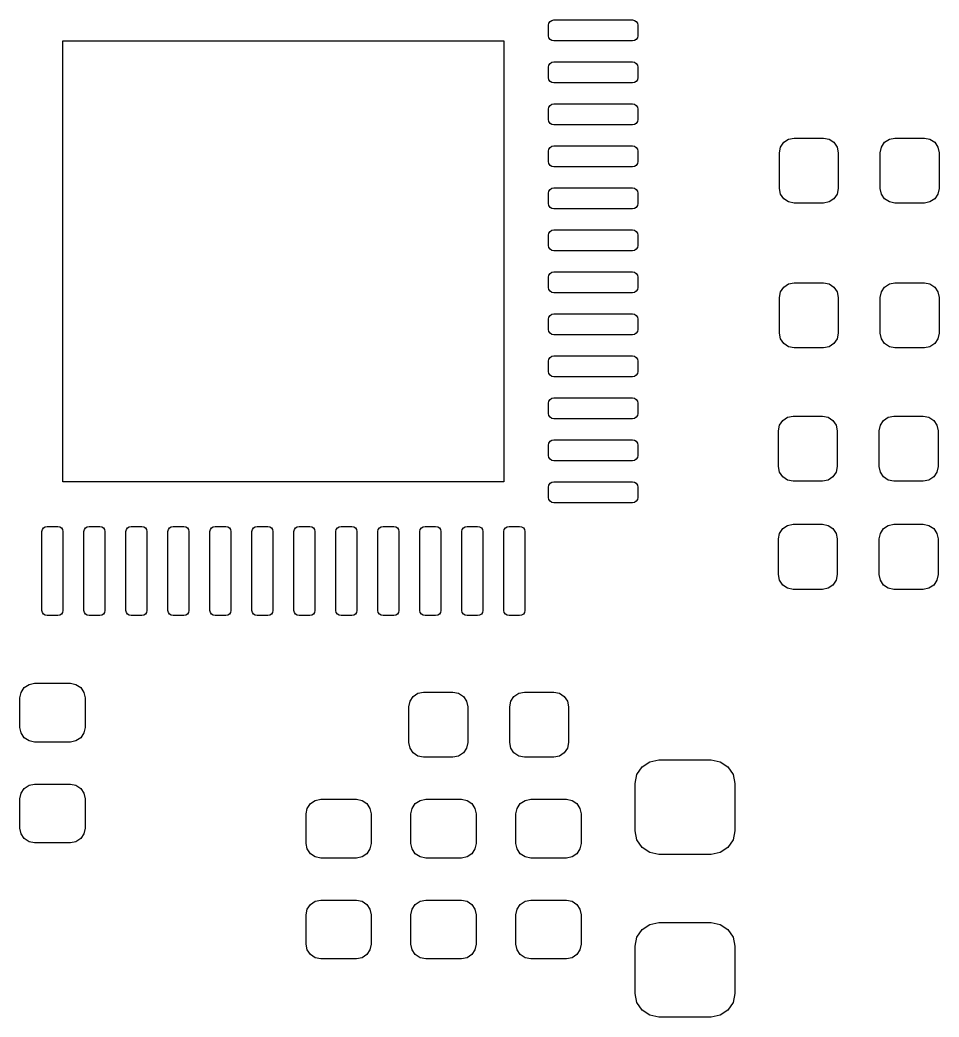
# Model space of a CAD drawing. Extents: x 1.04 to 4.2, y -7.23 to -4.07.
# Drawn here: x 3.7407 to 4.0854, y -6.7553 to -6.3813 of the extents above; entities that cross this region are included whole.
import ezdxf

# ---------------------------------------------------------------- set-up
doc = ezdxf.new("R2010")
doc.units = 0
doc.header["$MEASUREMENT"] = 0
doc.layers.add('BLACK', color=7, linetype='CONTINUOUS')

msp = doc.modelspace()

# ---------------------------------------------------------------- linework, layer by layer
at = {"layer": 'BLACK', "linetype": 'CONTINUOUS'}
for p, q in [((3.93898, -6.38327), (3.93913, -6.38251)), ((3.93898, -6.3872), (3.93898, -6.38327)), ((3.93913, -6.38251), (3.93955, -6.38188)), ((3.93955, -6.38188), (3.94019, -6.38145)), ((3.94019, -6.38145), (3.94094, -6.3813)), ((3.94094, -6.3813), (3.97047, -6.3813)), ((3.97047, -6.3813), (3.97123, -6.38145)), ((3.97123, -6.38145), (3.97186, -6.38188)), ((3.97186, -6.38188), (3.97229, -6.38251)), ((3.97229, -6.38251), (3.97244, -6.38327)), ((3.97244, -6.38327), (3.97244, -6.3872)), ((3.93913, -6.38796), (3.93898, -6.3872)), ((3.93955, -6.3886), (3.93913, -6.38796)), ((3.97229, -6.38796), (3.97186, -6.3886)), ((3.97244, -6.3872), (3.97229, -6.38796)), ((3.75689, -6.55453), (3.75689, -6.38917)), ((3.75689, -6.38917), (3.92224, -6.38917)), ((3.92224, -6.38917), (3.92224, -6.55453)), ((3.94019, -6.38902), (3.93955, -6.3886)), ((3.94094, -6.38917), (3.94019, -6.38902)), ((3.97047, -6.38917), (3.94094, -6.38917)), ((3.97123, -6.38902), (3.97047, -6.38917)), ((3.97186, -6.3886), (3.97123, -6.38902)), ((3.93898, -6.39902), (3.93913, -6.39826)), ((3.93898, -6.40295), (3.93898, -6.39902)), ((3.93913, -6.39826), (3.93955, -6.39762)), ((3.93955, -6.39762), (3.94019, -6.3972)), ((3.94019, -6.3972), (3.94094, -6.39705)), ((3.94094, -6.39705), (3.97047, -6.39705)), ((3.97047, -6.39705), (3.97123, -6.3972)), ((3.97123, -6.3972), (3.97186, -6.39762)), ((3.97186, -6.39762), (3.97229, -6.39826)), ((3.97229, -6.39826), (3.97244, -6.39902)), ((3.97244, -6.39902), (3.97244, -6.40295)), ((3.93913, -6.40371), (3.93898, -6.40295)), ((3.97244, -6.40295), (3.97229, -6.40371)), ((3.93955, -6.40434), (3.93913, -6.40371)), ((3.94019, -6.40477), (3.93955, -6.40434)), ((3.94094, -6.40492), (3.94019, -6.40477)), ((3.97047, -6.40492), (3.94094, -6.40492)), ((3.97123, -6.40477), (3.97047, -6.40492)), ((3.97186, -6.40434), (3.97123, -6.40477)), ((3.97229, -6.40371), (3.97186, -6.40434)), ((3.93898, -6.41476), (3.93913, -6.41401)), ((3.93913, -6.41401), (3.93955, -6.41337)), ((3.93955, -6.41337), (3.94019, -6.41295)), ((3.94019, -6.41295), (3.94094, -6.4128)), ((3.94094, -6.4128), (3.97047, -6.4128)), ((3.97047, -6.4128), (3.97123, -6.41295)), ((3.97123, -6.41295), (3.97186, -6.41337)), ((3.97186, -6.41337), (3.97229, -6.41401)), ((3.97229, -6.41401), (3.97244, -6.41476)), ((3.93898, -6.4187), (3.93898, -6.41476)), ((3.97244, -6.41476), (3.97244, -6.4187)), ((3.93913, -6.41945), (3.93898, -6.4187)), ((3.93955, -6.42009), (3.93913, -6.41945)), ((3.94019, -6.42052), (3.93955, -6.42009)), ((3.94094, -6.42067), (3.94019, -6.42052)), ((3.97047, -6.42067), (3.94094, -6.42067)), ((3.97123, -6.42052), (3.97047, -6.42067)), ((3.97186, -6.42009), (3.97123, -6.42052)), ((3.97229, -6.41945), (3.97186, -6.42009)), ((3.97244, -6.4187), (3.97229, -6.41945)), ((3.93913, -6.42976), (3.93955, -6.42912)), ((3.93955, -6.42912), (3.94019, -6.42869)), ((3.94019, -6.42869), (3.94094, -6.42854)), ((3.94094, -6.42854), (3.97047, -6.42854)), ((3.97047, -6.42854), (3.97123, -6.42869)), ((3.97123, -6.42869), (3.97186, -6.42912)), ((3.97186, -6.42912), (3.97229, -6.42976)), ((4.02559, -6.4311), (4.02601, -6.42899)), ((4.02601, -6.42899), (4.0272, -6.4272)), ((4.0272, -6.4272), (4.02899, -6.42601)), ((4.02899, -6.42601), (4.0311, -6.42559)), ((4.0311, -6.42559), (4.04213, -6.42559)), ((4.04213, -6.42559), (4.04424, -6.42601)), ((4.04424, -6.42601), (4.04602, -6.4272)), ((4.04602, -6.4272), (4.04722, -6.42899)), ((4.04722, -6.42899), (4.04764, -6.4311)), ((4.06339, -6.4311), (4.06381, -6.42899)), ((4.06381, -6.42899), (4.065, -6.4272)), ((4.065, -6.4272), (4.06679, -6.42601)), ((4.06679, -6.42601), (4.0689, -6.42559)), ((4.0689, -6.42559), (4.07992, -6.42559)), ((4.07992, -6.42559), (4.08203, -6.42601)), ((4.08203, -6.42601), (4.08382, -6.4272)), ((4.08382, -6.4272), (4.08501, -6.42899)), ((4.08501, -6.42899), (4.08543, -6.4311)), ((3.93898, -6.43051), (3.93913, -6.42976)), ((3.93898, -6.43445), (3.93898, -6.43051)), ((3.97229, -6.42976), (3.97244, -6.43051)), ((3.97244, -6.43051), (3.97244, -6.43445)), ((4.02559, -6.44449), (4.02559, -6.4311)), ((4.04764, -6.4311), (4.04764, -6.44449)), ((4.06339, -6.44449), (4.06339, -6.4311)), ((4.08543, -6.4311), (4.08543, -6.44449)), ((3.93913, -6.4352), (3.93898, -6.43445)), ((3.93955, -6.43584), (3.93913, -6.4352)), ((3.94019, -6.43627), (3.93955, -6.43584)), ((3.94094, -6.43642), (3.94019, -6.43627)), ((3.97047, -6.43642), (3.94094, -6.43642)), ((3.97123, -6.43627), (3.97047, -6.43642)), ((3.97186, -6.43584), (3.97123, -6.43627)), ((3.97229, -6.4352), (3.97186, -6.43584)), ((3.97244, -6.43445), (3.97229, -6.4352)), ((3.93898, -6.44626), (3.93913, -6.44551)), ((3.93898, -6.4502), (3.93898, -6.44626)), ((3.93913, -6.44551), (3.93955, -6.44487)), ((3.93955, -6.44487), (3.94019, -6.44444)), ((3.94019, -6.44444), (3.94094, -6.44429)), ((3.94094, -6.44429), (3.97047, -6.44429)), ((3.97047, -6.44429), (3.97123, -6.44444)), ((3.97123, -6.44444), (3.97186, -6.44487)), ((3.97186, -6.44487), (3.97229, -6.44551)), ((3.97229, -6.44551), (3.97244, -6.44626)), ((3.97244, -6.44626), (3.97244, -6.4502)), ((4.02601, -6.4466), (4.02559, -6.44449)), ((4.0272, -6.44839), (4.02601, -6.4466)), ((4.04722, -6.4466), (4.04602, -6.44839)), ((4.04764, -6.44449), (4.04722, -6.4466)), ((4.06381, -6.4466), (4.06339, -6.44449)), ((4.065, -6.44839), (4.06381, -6.4466)), ((4.08501, -6.4466), (4.08382, -6.44839)), ((4.08543, -6.44449), (4.08501, -6.4466)), ((3.93913, -6.45095), (3.93898, -6.4502)), ((3.93955, -6.45159), (3.93913, -6.45095)), ((3.94019, -6.45202), (3.93955, -6.45159)), ((3.97186, -6.45159), (3.97123, -6.45202)), ((3.97229, -6.45095), (3.97186, -6.45159)), ((3.97244, -6.4502), (3.97229, -6.45095)), ((4.02899, -6.44958), (4.0272, -6.44839)), ((4.0311, -6.45), (4.02899, -6.44958)), ((4.04213, -6.45), (4.0311, -6.45)), ((4.04424, -6.44958), (4.04213, -6.45)), ((4.04602, -6.44839), (4.04424, -6.44958)), ((4.06679, -6.44958), (4.065, -6.44839)), ((4.0689, -6.45), (4.06679, -6.44958)), ((4.07992, -6.45), (4.0689, -6.45)), ((4.08203, -6.44958), (4.07992, -6.45)), ((4.08382, -6.44839), (4.08203, -6.44958)), ((3.94094, -6.45217), (3.94019, -6.45202)), ((3.97047, -6.45217), (3.94094, -6.45217)), ((3.97123, -6.45202), (3.97047, -6.45217)), ((3.93898, -6.46201), (3.93913, -6.46125)), ((3.93898, -6.46594), (3.93898, -6.46201)), ((3.93913, -6.46125), (3.93955, -6.46062)), ((3.93955, -6.46062), (3.94019, -6.46019)), ((3.94019, -6.46019), (3.94094, -6.46004)), ((3.94094, -6.46004), (3.97047, -6.46004)), ((3.97047, -6.46004), (3.97123, -6.46019)), ((3.97123, -6.46019), (3.97186, -6.46062)), ((3.97186, -6.46062), (3.97229, -6.46125)), ((3.97229, -6.46125), (3.97244, -6.46201)), ((3.97244, -6.46201), (3.97244, -6.46594)), ((3.93913, -6.4667), (3.93898, -6.46594)), ((3.97244, -6.46594), (3.97229, -6.4667)), ((3.93955, -6.46734), (3.93913, -6.4667)), ((3.94019, -6.46776), (3.93955, -6.46734)), ((3.94094, -6.46791), (3.94019, -6.46776)), ((3.97047, -6.46791), (3.94094, -6.46791)), ((3.97123, -6.46776), (3.97047, -6.46791)), ((3.97186, -6.46734), (3.97123, -6.46776)), ((3.97229, -6.4667), (3.97186, -6.46734)), ((3.93898, -6.47776), (3.93913, -6.477)), ((3.93898, -6.48169), (3.93898, -6.47776)), ((3.93913, -6.477), (3.93955, -6.47636)), ((3.93955, -6.47636), (3.94019, -6.47594)), ((3.94019, -6.47594), (3.94094, -6.47579)), ((3.94094, -6.47579), (3.97047, -6.47579)), ((3.97047, -6.47579), (3.97123, -6.47594)), ((3.97123, -6.47594), (3.97186, -6.47636)), ((3.97186, -6.47636), (3.97229, -6.477)), ((3.97229, -6.477), (3.97244, -6.47776)), ((3.97244, -6.47776), (3.97244, -6.48169)), ((4.02601, -6.48332), (4.0272, -6.48154)), ((4.0272, -6.48154), (4.02899, -6.48034)), ((4.02899, -6.48034), (4.0311, -6.47992)), ((4.0311, -6.47992), (4.04213, -6.47992)), ((4.04213, -6.47992), (4.04424, -6.48034)), ((4.04424, -6.48034), (4.04602, -6.48154)), ((4.04602, -6.48154), (4.04722, -6.48332)), ((4.06381, -6.48332), (4.065, -6.48154)), ((4.065, -6.48154), (4.06679, -6.48034)), ((4.06679, -6.48034), (4.0689, -6.47992)), ((4.0689, -6.47992), (4.07992, -6.47992)), ((4.07992, -6.47992), (4.08203, -6.48034)), ((4.08203, -6.48034), (4.08382, -6.48154)), ((4.08382, -6.48154), (4.08501, -6.48332)), ((3.93913, -6.48245), (3.93898, -6.48169)), ((3.93955, -6.48308), (3.93913, -6.48245)), ((3.94019, -6.48351), (3.93955, -6.48308)), ((3.94094, -6.48366), (3.94019, -6.48351)), ((3.97047, -6.48366), (3.94094, -6.48366)), ((3.97123, -6.48351), (3.97047, -6.48366)), ((3.97186, -6.48308), (3.97123, -6.48351)), ((3.97229, -6.48245), (3.97186, -6.48308)), ((3.97244, -6.48169), (3.97229, -6.48245)), ((4.02559, -6.48543), (4.02601, -6.48332)), ((4.04722, -6.48332), (4.04764, -6.48543)), ((4.06339, -6.48543), (4.06381, -6.48332)), ((4.08501, -6.48332), (4.08543, -6.48543)), ((4.02559, -6.49882), (4.02559, -6.48543)), ((4.04764, -6.48543), (4.04764, -6.49882)), ((4.06339, -6.49882), (4.06339, -6.48543)), ((4.08543, -6.48543), (4.08543, -6.49882)), ((3.93898, -6.4935), (3.93913, -6.49275)), ((3.93913, -6.49275), (3.93955, -6.49211)), ((3.93955, -6.49211), (3.94019, -6.49169)), ((3.94019, -6.49169), (3.94094, -6.49154)), ((3.94094, -6.49154), (3.97047, -6.49154)), ((3.97047, -6.49154), (3.97123, -6.49169)), ((3.97123, -6.49169), (3.97186, -6.49211)), ((3.97186, -6.49211), (3.97229, -6.49275)), ((3.97229, -6.49275), (3.97244, -6.4935)), ((3.93898, -6.49744), (3.93898, -6.4935)), ((3.97244, -6.4935), (3.97244, -6.49744)), ((3.93913, -6.49819), (3.93898, -6.49744)), ((3.93955, -6.49883), (3.93913, -6.49819)), ((3.94019, -6.49926), (3.93955, -6.49883)), ((3.94094, -6.49941), (3.94019, -6.49926)), ((3.97047, -6.49941), (3.94094, -6.49941)), ((3.97123, -6.49926), (3.97047, -6.49941)), ((3.97186, -6.49883), (3.97123, -6.49926)), ((3.97229, -6.49819), (3.97186, -6.49883)), ((3.97244, -6.49744), (3.97229, -6.49819)), ((4.02601, -6.50093), (4.02559, -6.49882)), ((4.04764, -6.49882), (4.04722, -6.50093)), ((4.06381, -6.50093), (4.06339, -6.49882)), ((4.08543, -6.49882), (4.08501, -6.50093)), ((4.0272, -6.50272), (4.02601, -6.50093)), ((4.02899, -6.50391), (4.0272, -6.50272)), ((4.0311, -6.50433), (4.02899, -6.50391)), ((4.04424, -6.50391), (4.04213, -6.50433)), ((4.04602, -6.50272), (4.04424, -6.50391)), ((4.04722, -6.50093), (4.04602, -6.50272)), ((4.065, -6.50272), (4.06381, -6.50093)), ((4.06679, -6.50391), (4.065, -6.50272)), ((4.0689, -6.50433), (4.06679, -6.50391)), ((4.08203, -6.50391), (4.07992, -6.50433)), ((4.08382, -6.50272), (4.08203, -6.50391)), ((4.08501, -6.50093), (4.08382, -6.50272)), ((3.93955, -6.50786), (3.94019, -6.50743)), ((3.94019, -6.50743), (3.94094, -6.50728)), ((3.94094, -6.50728), (3.97047, -6.50728)), ((3.97047, -6.50728), (3.97123, -6.50743)), ((3.97123, -6.50743), (3.97186, -6.50786)), ((4.04213, -6.50433), (4.0311, -6.50433)), ((4.07992, -6.50433), (4.0689, -6.50433)), ((3.93898, -6.50925), (3.93913, -6.5085)), ((3.93898, -6.51319), (3.93898, -6.50925)), ((3.93913, -6.5085), (3.93955, -6.50786)), ((3.97186, -6.50786), (3.97229, -6.5085)), ((3.97229, -6.5085), (3.97244, -6.50925)), ((3.97244, -6.50925), (3.97244, -6.51319)), ((3.93913, -6.51394), (3.93898, -6.51319)), ((3.93955, -6.51458), (3.93913, -6.51394)), ((3.94019, -6.51501), (3.93955, -6.51458)), ((3.94094, -6.51516), (3.94019, -6.51501)), ((3.97047, -6.51516), (3.94094, -6.51516)), ((3.97123, -6.51501), (3.97047, -6.51516)), ((3.97186, -6.51458), (3.97123, -6.51501)), ((3.97229, -6.51394), (3.97186, -6.51458)), ((3.97244, -6.51319), (3.97229, -6.51394)), ((3.93898, -6.525), (3.93913, -6.52425)), ((3.93898, -6.52894), (3.93898, -6.525)), ((3.93913, -6.52425), (3.93955, -6.52361)), ((3.93955, -6.52361), (3.94019, -6.52318)), ((3.94019, -6.52318), (3.94094, -6.52303)), ((3.94094, -6.52303), (3.97047, -6.52303)), ((3.97047, -6.52303), (3.97123, -6.52318)), ((3.97123, -6.52318), (3.97186, -6.52361)), ((3.97186, -6.52361), (3.97229, -6.52425)), ((3.97229, -6.52425), (3.97244, -6.525)), ((3.97244, -6.525), (3.97244, -6.52894)), ((3.93913, -6.52969), (3.93898, -6.52894)), ((3.93955, -6.53033), (3.93913, -6.52969)), ((3.97229, -6.52969), (3.97186, -6.53033)), ((3.97244, -6.52894), (3.97229, -6.52969)), ((4.0286, -6.53034), (4.03071, -6.52992)), ((4.03071, -6.52992), (4.04173, -6.52992)), ((4.04173, -6.52992), (4.04384, -6.53034)), ((4.06639, -6.53034), (4.0685, -6.52992)), ((4.0685, -6.52992), (4.07953, -6.52992)), ((4.07953, -6.52992), (4.08164, -6.53034)), ((3.94019, -6.53076), (3.93955, -6.53033)), ((3.94094, -6.53091), (3.94019, -6.53076)), ((3.97047, -6.53091), (3.94094, -6.53091)), ((3.97123, -6.53076), (3.97047, -6.53091)), ((3.97186, -6.53033), (3.97123, -6.53076)), ((4.0252, -6.53543), (4.02562, -6.53332)), ((4.02562, -6.53332), (4.02681, -6.53154)), ((4.02681, -6.53154), (4.0286, -6.53034)), ((4.04384, -6.53034), (4.04563, -6.53154)), ((4.04563, -6.53154), (4.04682, -6.53332)), ((4.04682, -6.53332), (4.04724, -6.53543)), ((4.06299, -6.53543), (4.06341, -6.53332)), ((4.06341, -6.53332), (4.06461, -6.53154)), ((4.06461, -6.53154), (4.06639, -6.53034)), ((4.08164, -6.53034), (4.08342, -6.53154)), ((4.08342, -6.53154), (4.08462, -6.53332)), ((4.08462, -6.53332), (4.08504, -6.53543)), ((4.0252, -6.54882), (4.0252, -6.53543)), ((4.04724, -6.53543), (4.04724, -6.54882)), ((4.06299, -6.54882), (4.06299, -6.53543)), ((4.08504, -6.53543), (4.08504, -6.54882)), ((3.93898, -6.54075), (3.93913, -6.53999)), ((3.93898, -6.54468), (3.93898, -6.54075)), ((3.93913, -6.53999), (3.93955, -6.53936)), ((3.93955, -6.53936), (3.94019, -6.53893)), ((3.94019, -6.53893), (3.94094, -6.53878)), ((3.94094, -6.53878), (3.97047, -6.53878)), ((3.97047, -6.53878), (3.97123, -6.53893)), ((3.97123, -6.53893), (3.97186, -6.53936)), ((3.97186, -6.53936), (3.97229, -6.53999)), ((3.97229, -6.53999), (3.97244, -6.54075)), ((3.97244, -6.54075), (3.97244, -6.54468)), ((3.93913, -6.54544), (3.93898, -6.54468)), ((3.97244, -6.54468), (3.97229, -6.54544)), ((3.93955, -6.54608), (3.93913, -6.54544)), ((3.94019, -6.5465), (3.93955, -6.54608)), ((3.94094, -6.54665), (3.94019, -6.5465)), ((3.97047, -6.54665), (3.94094, -6.54665)), ((3.97123, -6.5465), (3.97047, -6.54665)), ((3.97186, -6.54608), (3.97123, -6.5465)), ((3.97229, -6.54544), (3.97186, -6.54608)), ((4.02562, -6.55093), (4.0252, -6.54882)), ((4.04724, -6.54882), (4.04682, -6.55093)), ((4.06341, -6.55093), (4.06299, -6.54882)), ((4.08504, -6.54882), (4.08462, -6.55093)), ((4.02681, -6.55272), (4.02562, -6.55093)), ((4.04682, -6.55093), (4.04563, -6.55272)), ((4.06461, -6.55272), (4.06341, -6.55093)), ((4.08462, -6.55093), (4.08342, -6.55272)), ((3.92224, -6.55453), (3.75689, -6.55453)), ((3.93898, -6.5565), (3.93913, -6.55574)), ((3.93913, -6.55574), (3.93955, -6.5551)), ((3.93955, -6.5551), (3.94019, -6.55468)), ((3.94019, -6.55468), (3.94094, -6.55453)), ((3.94094, -6.55453), (3.97047, -6.55453)), ((3.97047, -6.55453), (3.97123, -6.55468)), ((3.97123, -6.55468), (3.97186, -6.5551)), ((3.97186, -6.5551), (3.97229, -6.55574)), ((3.97229, -6.55574), (3.97244, -6.5565)), ((4.0286, -6.55391), (4.02681, -6.55272)), ((4.03071, -6.55433), (4.0286, -6.55391)), ((4.04173, -6.55433), (4.03071, -6.55433)), ((4.04384, -6.55391), (4.04173, -6.55433)), ((4.04563, -6.55272), (4.04384, -6.55391)), ((4.06639, -6.55391), (4.06461, -6.55272)), ((4.0685, -6.55433), (4.06639, -6.55391)), ((4.07953, -6.55433), (4.0685, -6.55433)), ((4.08164, -6.55391), (4.07953, -6.55433)), ((4.08342, -6.55272), (4.08164, -6.55391)), ((3.93898, -6.56043), (3.93898, -6.5565)), ((3.97244, -6.5565), (3.97244, -6.56043)), ((3.93913, -6.56119), (3.93898, -6.56043)), ((3.93955, -6.56182), (3.93913, -6.56119)), ((3.94019, -6.56225), (3.93955, -6.56182)), ((3.94094, -6.5624), (3.94019, -6.56225)), ((3.97047, -6.5624), (3.94094, -6.5624)), ((3.97123, -6.56225), (3.97047, -6.5624)), ((3.97186, -6.56182), (3.97123, -6.56225)), ((3.97229, -6.56119), (3.97186, -6.56182)), ((3.97244, -6.56043), (3.97229, -6.56119)), ((3.75023, -6.57141), (3.75098, -6.57126)), ((3.75098, -6.57126), (3.75492, -6.57126)), ((3.75492, -6.57126), (3.75567, -6.57141)), ((3.76598, -6.57141), (3.76673, -6.57126)), ((3.76673, -6.57126), (3.77067, -6.57126)), ((3.77067, -6.57126), (3.77142, -6.57141)), ((3.78173, -6.57141), (3.78248, -6.57126)), ((3.78248, -6.57126), (3.78642, -6.57126)), ((3.78642, -6.57126), (3.78717, -6.57141)), ((3.79747, -6.57141), (3.79823, -6.57126)), ((3.79823, -6.57126), (3.80217, -6.57126)), ((3.80217, -6.57126), (3.80292, -6.57141)), ((3.81322, -6.57141), (3.81398, -6.57126)), ((3.81398, -6.57126), (3.81791, -6.57126)), ((3.81791, -6.57126), (3.81867, -6.57141)), ((3.82897, -6.57141), (3.82972, -6.57126)), ((3.82972, -6.57126), (3.83366, -6.57126)), ((3.83366, -6.57126), (3.83441, -6.57141)), ((3.84472, -6.57141), (3.84547, -6.57126)), ((3.84547, -6.57126), (3.84941, -6.57126)), ((3.84941, -6.57126), (3.85016, -6.57141)), ((3.86047, -6.57141), (3.86122, -6.57126)), ((3.86122, -6.57126), (3.86516, -6.57126)), ((3.86516, -6.57126), (3.86591, -6.57141)), ((3.87622, -6.57141), (3.87697, -6.57126)), ((3.87697, -6.57126), (3.88091, -6.57126)), ((3.88091, -6.57126), (3.88166, -6.57141)), ((3.89196, -6.57141), (3.89272, -6.57126)), ((3.89272, -6.57126), (3.89665, -6.57126)), ((3.89665, -6.57126), (3.89741, -6.57141)), ((3.90771, -6.57141), (3.90846, -6.57126)), ((3.90846, -6.57126), (3.9124, -6.57126)), ((3.9124, -6.57126), (3.91315, -6.57141)), ((3.92346, -6.57141), (3.92421, -6.57126)), ((3.92421, -6.57126), (3.92815, -6.57126)), ((3.92815, -6.57126), (3.9289, -6.57141)), ((4.02681, -6.57209), (4.0286, -6.57089)), ((4.0286, -6.57089), (4.03071, -6.57047)), ((4.03071, -6.57047), (4.04173, -6.57047)), ((4.04173, -6.57047), (4.04384, -6.57089)), ((4.04384, -6.57089), (4.04563, -6.57209)), ((4.06461, -6.57209), (4.06639, -6.57089)), ((4.06639, -6.57089), (4.0685, -6.57047)), ((4.0685, -6.57047), (4.07953, -6.57047)), ((4.07953, -6.57047), (4.08164, -6.57089)), ((4.08164, -6.57089), (4.08342, -6.57209)), ((3.74902, -6.57323), (3.74917, -6.57247)), ((3.74902, -6.60276), (3.74902, -6.57323)), ((3.74917, -6.57247), (3.74959, -6.57184)), ((3.74959, -6.57184), (3.75023, -6.57141)), ((3.75567, -6.57141), (3.75631, -6.57184)), ((3.75631, -6.57184), (3.75674, -6.57247)), ((3.75674, -6.57247), (3.75689, -6.57323)), ((3.75689, -6.57323), (3.75689, -6.60276)), ((3.76476, -6.57323), (3.76491, -6.57247)), ((3.76476, -6.60276), (3.76476, -6.57323)), ((3.76491, -6.57247), (3.76534, -6.57184)), ((3.76534, -6.57184), (3.76598, -6.57141)), ((3.77142, -6.57141), (3.77206, -6.57184)), ((3.77206, -6.57184), (3.77249, -6.57247)), ((3.77249, -6.57247), (3.77264, -6.57323)), ((3.77264, -6.57323), (3.77264, -6.60276)), ((3.78051, -6.57323), (3.78066, -6.57247)), ((3.78051, -6.60276), (3.78051, -6.57323)), ((3.78066, -6.57247), (3.78109, -6.57184)), ((3.78109, -6.57184), (3.78173, -6.57141)), ((3.78717, -6.57141), (3.78781, -6.57184)), ((3.78781, -6.57184), (3.78824, -6.57247)), ((3.78824, -6.57247), (3.78839, -6.57323)), ((3.78839, -6.57323), (3.78839, -6.60276)), ((3.79626, -6.57323), (3.79641, -6.57247)), ((3.79626, -6.60276), (3.79626, -6.57323)), ((3.79641, -6.57247), (3.79684, -6.57184)), ((3.79684, -6.57184), (3.79747, -6.57141)), ((3.80292, -6.57141), (3.80356, -6.57184)), ((3.80356, -6.57184), (3.80398, -6.57247)), ((3.80398, -6.57247), (3.80413, -6.57323)), ((3.80413, -6.57323), (3.80413, -6.60276)), ((3.81201, -6.57323), (3.81216, -6.57247)), ((3.81201, -6.60276), (3.81201, -6.57323)), ((3.81216, -6.57247), (3.81258, -6.57184)), ((3.81258, -6.57184), (3.81322, -6.57141)), ((3.81867, -6.57141), (3.81931, -6.57184)), ((3.81931, -6.57184), (3.81973, -6.57247)), ((3.81973, -6.57247), (3.81988, -6.57323)), ((3.81988, -6.57323), (3.81988, -6.60276)), ((3.82776, -6.57323), (3.82791, -6.57247)), ((3.82776, -6.60276), (3.82776, -6.57323)), ((3.82791, -6.57247), (3.82833, -6.57184)), ((3.82833, -6.57184), (3.82897, -6.57141)), ((3.83441, -6.57141), (3.83505, -6.57184)), ((3.83505, -6.57184), (3.83548, -6.57247)), ((3.83548, -6.57247), (3.83563, -6.57323)), ((3.83563, -6.57323), (3.83563, -6.60276)), ((3.8435, -6.57323), (3.84365, -6.57247)), ((3.8435, -6.60276), (3.8435, -6.57323)), ((3.84365, -6.57247), (3.84408, -6.57184)), ((3.84408, -6.57184), (3.84472, -6.57141)), ((3.85016, -6.57141), (3.8508, -6.57184)), ((3.8508, -6.57184), (3.85123, -6.57247)), ((3.85123, -6.57247), (3.85138, -6.57323)), ((3.85138, -6.57323), (3.85138, -6.60276)), ((3.85925, -6.57323), (3.8594, -6.57247)), ((3.85925, -6.60276), (3.85925, -6.57323)), ((3.8594, -6.57247), (3.85983, -6.57184)), ((3.85983, -6.57184), (3.86047, -6.57141)), ((3.86591, -6.57141), (3.86655, -6.57184)), ((3.86655, -6.57184), (3.86698, -6.57247)), ((3.86698, -6.57247), (3.86713, -6.57323)), ((3.86713, -6.57323), (3.86713, -6.60276)), ((3.875, -6.57323), (3.87515, -6.57247)), ((3.875, -6.60276), (3.875, -6.57323)), ((3.87515, -6.57247), (3.87558, -6.57184)), ((3.87558, -6.57184), (3.87622, -6.57141)), ((3.88166, -6.57141), (3.8823, -6.57184)), ((3.8823, -6.57184), (3.88272, -6.57247)), ((3.88272, -6.57247), (3.88287, -6.57323)), ((3.88287, -6.57323), (3.88287, -6.60276)), ((3.89075, -6.57323), (3.8909, -6.57247)), ((3.89075, -6.60276), (3.89075, -6.57323)), ((3.8909, -6.57247), (3.89132, -6.57184)), ((3.89132, -6.57184), (3.89196, -6.57141)), ((3.89741, -6.57141), (3.89805, -6.57184)), ((3.89805, -6.57184), (3.89847, -6.57247)), ((3.89847, -6.57247), (3.89862, -6.57323)), ((3.89862, -6.57323), (3.89862, -6.60276)), ((3.9065, -6.57323), (3.90665, -6.57247)), ((3.9065, -6.60276), (3.9065, -6.57323)), ((3.90665, -6.57247), (3.90707, -6.57184)), ((3.90707, -6.57184), (3.90771, -6.57141)), ((3.91315, -6.57141), (3.91379, -6.57184)), ((3.91379, -6.57184), (3.91422, -6.57247)), ((3.91422, -6.57247), (3.91437, -6.57323)), ((3.91437, -6.57323), (3.91437, -6.60276)), ((3.92224, -6.57323), (3.92239, -6.57247)), ((3.92224, -6.60276), (3.92224, -6.57323)), ((3.92239, -6.57247), (3.92282, -6.57184)), ((3.92282, -6.57184), (3.92346, -6.57141)), ((3.9289, -6.57141), (3.92954, -6.57184)), ((3.92954, -6.57184), (3.92997, -6.57247)), ((3.92997, -6.57247), (3.93012, -6.57323)), ((3.93012, -6.57323), (3.93012, -6.60276)), ((4.0252, -6.57598), (4.02562, -6.57387)), ((4.02562, -6.57387), (4.02681, -6.57209)), ((4.04563, -6.57209), (4.04682, -6.57387)), ((4.04682, -6.57387), (4.04724, -6.57598)), ((4.06299, -6.57598), (4.06341, -6.57387)), ((4.06341, -6.57387), (4.06461, -6.57209)), ((4.08342, -6.57209), (4.08462, -6.57387)), ((4.08462, -6.57387), (4.08504, -6.57598)), ((4.0252, -6.58937), (4.0252, -6.57598)), ((4.04724, -6.57598), (4.04724, -6.58937)), ((4.06299, -6.58937), (4.06299, -6.57598)), ((4.08504, -6.57598), (4.08504, -6.58937)), ((4.02562, -6.59148), (4.0252, -6.58937)), ((4.04724, -6.58937), (4.04682, -6.59148)), ((4.06341, -6.59148), (4.06299, -6.58937)), ((4.08504, -6.58937), (4.08462, -6.59148)), ((4.02681, -6.59327), (4.02562, -6.59148)), ((4.0286, -6.59446), (4.02681, -6.59327)), ((4.04563, -6.59327), (4.04384, -6.59446)), ((4.04682, -6.59148), (4.04563, -6.59327)), ((4.06461, -6.59327), (4.06341, -6.59148)), ((4.06639, -6.59446), (4.06461, -6.59327)), ((4.08342, -6.59327), (4.08164, -6.59446)), ((4.08462, -6.59148), (4.08342, -6.59327)), ((4.03071, -6.59488), (4.0286, -6.59446)), ((4.04173, -6.59488), (4.03071, -6.59488)), ((4.04384, -6.59446), (4.04173, -6.59488)), ((4.0685, -6.59488), (4.06639, -6.59446)), ((4.07953, -6.59488), (4.0685, -6.59488)), ((4.08164, -6.59446), (4.07953, -6.59488)), ((3.74917, -6.60351), (3.74902, -6.60276)), ((3.74959, -6.60415), (3.74917, -6.60351)), ((3.75023, -6.60457), (3.74959, -6.60415)), ((3.75098, -6.60472), (3.75023, -6.60457)), ((3.75492, -6.60472), (3.75098, -6.60472)), ((3.75567, -6.60457), (3.75492, -6.60472)), ((3.75631, -6.60415), (3.75567, -6.60457)), ((3.75674, -6.60351), (3.75631, -6.60415)), ((3.75689, -6.60276), (3.75674, -6.60351)), ((3.76491, -6.60351), (3.76476, -6.60276)), ((3.76534, -6.60415), (3.76491, -6.60351)), ((3.76598, -6.60457), (3.76534, -6.60415)), ((3.76673, -6.60472), (3.76598, -6.60457)), ((3.77067, -6.60472), (3.76673, -6.60472)), ((3.77142, -6.60457), (3.77067, -6.60472)), ((3.77206, -6.60415), (3.77142, -6.60457)), ((3.77249, -6.60351), (3.77206, -6.60415)), ((3.77264, -6.60276), (3.77249, -6.60351)), ((3.78066, -6.60351), (3.78051, -6.60276)), ((3.78109, -6.60415), (3.78066, -6.60351)), ((3.78173, -6.60457), (3.78109, -6.60415)), ((3.78248, -6.60472), (3.78173, -6.60457)), ((3.78642, -6.60472), (3.78248, -6.60472)), ((3.78717, -6.60457), (3.78642, -6.60472)), ((3.78781, -6.60415), (3.78717, -6.60457)), ((3.78824, -6.60351), (3.78781, -6.60415)), ((3.78839, -6.60276), (3.78824, -6.60351)), ((3.79641, -6.60351), (3.79626, -6.60276)), ((3.79684, -6.60415), (3.79641, -6.60351)), ((3.79747, -6.60457), (3.79684, -6.60415)), ((3.79823, -6.60472), (3.79747, -6.60457)), ((3.80217, -6.60472), (3.79823, -6.60472)), ((3.80292, -6.60457), (3.80217, -6.60472)), ((3.80356, -6.60415), (3.80292, -6.60457)), ((3.80398, -6.60351), (3.80356, -6.60415)), ((3.80413, -6.60276), (3.80398, -6.60351)), ((3.81216, -6.60351), (3.81201, -6.60276)), ((3.81258, -6.60415), (3.81216, -6.60351)), ((3.81322, -6.60457), (3.81258, -6.60415)), ((3.81398, -6.60472), (3.81322, -6.60457)), ((3.81791, -6.60472), (3.81398, -6.60472)), ((3.81867, -6.60457), (3.81791, -6.60472)), ((3.81931, -6.60415), (3.81867, -6.60457)), ((3.81973, -6.60351), (3.81931, -6.60415)), ((3.81988, -6.60276), (3.81973, -6.60351)), ((3.82791, -6.60351), (3.82776, -6.60276)), ((3.82833, -6.60415), (3.82791, -6.60351)), ((3.82897, -6.60457), (3.82833, -6.60415)), ((3.82972, -6.60472), (3.82897, -6.60457)), ((3.83366, -6.60472), (3.82972, -6.60472)), ((3.83441, -6.60457), (3.83366, -6.60472)), ((3.83505, -6.60415), (3.83441, -6.60457)), ((3.83548, -6.60351), (3.83505, -6.60415)), ((3.83563, -6.60276), (3.83548, -6.60351)), ((3.84365, -6.60351), (3.8435, -6.60276)), ((3.84408, -6.60415), (3.84365, -6.60351)), ((3.84472, -6.60457), (3.84408, -6.60415)), ((3.84547, -6.60472), (3.84472, -6.60457)), ((3.84941, -6.60472), (3.84547, -6.60472)), ((3.85016, -6.60457), (3.84941, -6.60472)), ((3.8508, -6.60415), (3.85016, -6.60457)), ((3.85123, -6.60351), (3.8508, -6.60415)), ((3.85138, -6.60276), (3.85123, -6.60351)), ((3.8594, -6.60351), (3.85925, -6.60276)), ((3.85983, -6.60415), (3.8594, -6.60351)), ((3.86047, -6.60457), (3.85983, -6.60415)), ((3.86122, -6.60472), (3.86047, -6.60457)), ((3.86516, -6.60472), (3.86122, -6.60472)), ((3.86591, -6.60457), (3.86516, -6.60472)), ((3.86655, -6.60415), (3.86591, -6.60457)), ((3.86698, -6.60351), (3.86655, -6.60415)), ((3.86713, -6.60276), (3.86698, -6.60351)), ((3.87515, -6.60351), (3.875, -6.60276)), ((3.87558, -6.60415), (3.87515, -6.60351)), ((3.87622, -6.60457), (3.87558, -6.60415)), ((3.87697, -6.60472), (3.87622, -6.60457)), ((3.88091, -6.60472), (3.87697, -6.60472)), ((3.88166, -6.60457), (3.88091, -6.60472)), ((3.8823, -6.60415), (3.88166, -6.60457)), ((3.88272, -6.60351), (3.8823, -6.60415)), ((3.88287, -6.60276), (3.88272, -6.60351)), ((3.8909, -6.60351), (3.89075, -6.60276)), ((3.89132, -6.60415), (3.8909, -6.60351)), ((3.89196, -6.60457), (3.89132, -6.60415)), ((3.89272, -6.60472), (3.89196, -6.60457)), ((3.89665, -6.60472), (3.89272, -6.60472)), ((3.89741, -6.60457), (3.89665, -6.60472)), ((3.89805, -6.60415), (3.89741, -6.60457)), ((3.89847, -6.60351), (3.89805, -6.60415)), ((3.89862, -6.60276), (3.89847, -6.60351)), ((3.90665, -6.60351), (3.9065, -6.60276)), ((3.90707, -6.60415), (3.90665, -6.60351)), ((3.90771, -6.60457), (3.90707, -6.60415)), ((3.90846, -6.60472), (3.90771, -6.60457)), ((3.9124, -6.60472), (3.90846, -6.60472)), ((3.91315, -6.60457), (3.9124, -6.60472)), ((3.91379, -6.60415), (3.91315, -6.60457)), ((3.91422, -6.60351), (3.91379, -6.60415)), ((3.91437, -6.60276), (3.91422, -6.60351)), ((3.92239, -6.60351), (3.92224, -6.60276)), ((3.92282, -6.60415), (3.92239, -6.60351)), ((3.92346, -6.60457), (3.92282, -6.60415)), ((3.92421, -6.60472), (3.92346, -6.60457)), ((3.92815, -6.60472), (3.92421, -6.60472)), ((3.9289, -6.60457), (3.92815, -6.60472)), ((3.92954, -6.60415), (3.9289, -6.60457)), ((3.92997, -6.60351), (3.92954, -6.60415)), ((3.93012, -6.60276), (3.92997, -6.60351)), ((3.74236, -6.63173), (3.74415, -6.63054)), ((3.74415, -6.63054), (3.74626, -6.63012)), ((3.74626, -6.63012), (3.75965, -6.63012)), ((3.75965, -6.63012), (3.76175, -6.63054)), ((3.76175, -6.63054), (3.76354, -6.63173)), ((3.74075, -6.63563), (3.74117, -6.63352)), ((3.74117, -6.63352), (3.74236, -6.63173)), ((3.76354, -6.63173), (3.76474, -6.63352)), ((3.76474, -6.63352), (3.76516, -6.63563)), ((3.88823, -6.63508), (3.89002, -6.63388)), ((3.89002, -6.63388), (3.89213, -6.63346)), ((3.89213, -6.63346), (3.90315, -6.63346)), ((3.90315, -6.63346), (3.90526, -6.63388)), ((3.90526, -6.63388), (3.90705, -6.63508)), ((3.92602, -6.63508), (3.92781, -6.63388)), ((3.92781, -6.63388), (3.92992, -6.63346)), ((3.92992, -6.63346), (3.94094, -6.63346)), ((3.94094, -6.63346), (3.94305, -6.63388)), ((3.94305, -6.63388), (3.94484, -6.63508)), ((3.74075, -6.64665), (3.74075, -6.63563)), ((3.76516, -6.63563), (3.76516, -6.64665)), ((3.88661, -6.63898), (3.88703, -6.63687)), ((3.88703, -6.63687), (3.88823, -6.63508)), ((3.90705, -6.63508), (3.90824, -6.63687)), ((3.90824, -6.63687), (3.90866, -6.63898)), ((3.92441, -6.63898), (3.92483, -6.63687)), ((3.92483, -6.63687), (3.92602, -6.63508)), ((3.94484, -6.63508), (3.94604, -6.63687)), ((3.94604, -6.63687), (3.94646, -6.63898)), ((3.88661, -6.65236), (3.88661, -6.63898)), ((3.90866, -6.63898), (3.90866, -6.65236)), ((3.92441, -6.65236), (3.92441, -6.63898)), ((3.94646, -6.63898), (3.94646, -6.65236)), ((3.74117, -6.64876), (3.74075, -6.64665)), ((3.74236, -6.65055), (3.74117, -6.64876)), ((3.76474, -6.64876), (3.76354, -6.65055)), ((3.76516, -6.64665), (3.76474, -6.64876)), ((3.74415, -6.65175), (3.74236, -6.65055)), ((3.74626, -6.65217), (3.74415, -6.65175)), ((3.75965, -6.65217), (3.74626, -6.65217)), ((3.76175, -6.65175), (3.75965, -6.65217)), ((3.76354, -6.65055), (3.76175, -6.65175)), ((3.88703, -6.65447), (3.88661, -6.65236)), ((3.90866, -6.65236), (3.90824, -6.65447)), ((3.92483, -6.65447), (3.92441, -6.65236)), ((3.94646, -6.65236), (3.94604, -6.65447)), ((3.88823, -6.65626), (3.88703, -6.65447)), ((3.89002, -6.65745), (3.88823, -6.65626)), ((3.90705, -6.65626), (3.90526, -6.65745)), ((3.90824, -6.65447), (3.90705, -6.65626)), ((3.92602, -6.65626), (3.92483, -6.65447)), ((3.92781, -6.65745), (3.92602, -6.65626)), ((3.94484, -6.65626), (3.94305, -6.65745)), ((3.94604, -6.65447), (3.94484, -6.65626)), ((3.89213, -6.65787), (3.89002, -6.65745)), ((3.90315, -6.65787), (3.89213, -6.65787)), ((3.90526, -6.65745), (3.90315, -6.65787)), ((3.92992, -6.65787), (3.92781, -6.65745)), ((3.94094, -6.65787), (3.92992, -6.65787)), ((3.94305, -6.65745), (3.94094, -6.65787)), ((3.97405, -6.66145), (3.97693, -6.65953)), ((3.97693, -6.65953), (3.98031, -6.65886)), ((3.98031, -6.65886), (4, -6.65886)), ((4, -6.65886), (4.00339, -6.65953)), ((4.00339, -6.65953), (4.00626, -6.66145)), ((3.97146, -6.66772), (3.97213, -6.66433)), ((3.97213, -6.66433), (3.97405, -6.66145)), ((4.00626, -6.66145), (4.00818, -6.66433)), ((4.00818, -6.66433), (4.00886, -6.66772)), ((3.74236, -6.66953), (3.74415, -6.66833)), ((3.74415, -6.66833), (3.74626, -6.66791)), ((3.74626, -6.66791), (3.75965, -6.66791)), ((3.75965, -6.66791), (3.76175, -6.66833)), ((3.76175, -6.66833), (3.76354, -6.66953)), ((3.97146, -6.68543), (3.97146, -6.66772)), ((4.00886, -6.66772), (4.00886, -6.68543)), ((3.74075, -6.67343), (3.74117, -6.67132)), ((3.74117, -6.67132), (3.74236, -6.66953)), ((3.76354, -6.66953), (3.76474, -6.67132)), ((3.76474, -6.67132), (3.76516, -6.67343)), ((3.74075, -6.68445), (3.74075, -6.67343)), ((3.76516, -6.67343), (3.76516, -6.68445)), ((3.84845, -6.67702), (3.84965, -6.67524)), ((3.84965, -6.67524), (3.85143, -6.67404)), ((3.85143, -6.67404), (3.85354, -6.67362)), ((3.85354, -6.67362), (3.86693, -6.67362)), ((3.86693, -6.67362), (3.86904, -6.67404)), ((3.86904, -6.67404), (3.87083, -6.67524)), ((3.87083, -6.67524), (3.87202, -6.67702)), ((3.88782, -6.67702), (3.88902, -6.67524)), ((3.88902, -6.67524), (3.8908, -6.67404)), ((3.8908, -6.67404), (3.89291, -6.67362)), ((3.89291, -6.67362), (3.9063, -6.67362)), ((3.9063, -6.67362), (3.90841, -6.67404)), ((3.90841, -6.67404), (3.9102, -6.67524)), ((3.9102, -6.67524), (3.91139, -6.67702)), ((3.92719, -6.67702), (3.92839, -6.67524)), ((3.92839, -6.67524), (3.93017, -6.67404)), ((3.93017, -6.67404), (3.93228, -6.67362)), ((3.93228, -6.67362), (3.94567, -6.67362)), ((3.94567, -6.67362), (3.94778, -6.67404)), ((3.94778, -6.67404), (3.94957, -6.67524)), ((3.94957, -6.67524), (3.95076, -6.67702)), ((3.84803, -6.67913), (3.84845, -6.67702)), ((3.84803, -6.69016), (3.84803, -6.67913)), ((3.87202, -6.67702), (3.87244, -6.67913)), ((3.87244, -6.67913), (3.87244, -6.69016)), ((3.8874, -6.67913), (3.88782, -6.67702)), ((3.8874, -6.69016), (3.8874, -6.67913)), ((3.91139, -6.67702), (3.91181, -6.67913)), ((3.91181, -6.67913), (3.91181, -6.69016)), ((3.92677, -6.67913), (3.92719, -6.67702)), ((3.92677, -6.69016), (3.92677, -6.67913)), ((3.95076, -6.67702), (3.95118, -6.67913)), ((3.95118, -6.67913), (3.95118, -6.69016)), ((3.74117, -6.68656), (3.74075, -6.68445)), ((3.74236, -6.68835), (3.74117, -6.68656)), ((3.76474, -6.68656), (3.76354, -6.68835)), ((3.76516, -6.68445), (3.76474, -6.68656)), ((3.97213, -6.68882), (3.97146, -6.68543)), ((4.00886, -6.68543), (4.00818, -6.68882)), ((3.74415, -6.68954), (3.74236, -6.68835)), ((3.74626, -6.68996), (3.74415, -6.68954)), ((3.75965, -6.68996), (3.74626, -6.68996)), ((3.76175, -6.68954), (3.75965, -6.68996)), ((3.76354, -6.68835), (3.76175, -6.68954)), ((3.84845, -6.69227), (3.84803, -6.69016)), ((3.87244, -6.69016), (3.87202, -6.69227)), ((3.88782, -6.69227), (3.8874, -6.69016)), ((3.91181, -6.69016), (3.91139, -6.69227)), ((3.92719, -6.69227), (3.92677, -6.69016)), ((3.95118, -6.69016), (3.95076, -6.69227)), ((3.97405, -6.6917), (3.97213, -6.68882)), ((4.00818, -6.68882), (4.00626, -6.6917)), ((3.84965, -6.69405), (3.84845, -6.69227)), ((3.85143, -6.69525), (3.84965, -6.69405)), ((3.87083, -6.69405), (3.86904, -6.69525)), ((3.87202, -6.69227), (3.87083, -6.69405)), ((3.88902, -6.69405), (3.88782, -6.69227)), ((3.8908, -6.69525), (3.88902, -6.69405)), ((3.9102, -6.69405), (3.90841, -6.69525)), ((3.91139, -6.69227), (3.9102, -6.69405)), ((3.92839, -6.69405), (3.92719, -6.69227)), ((3.93017, -6.69525), (3.92839, -6.69405)), ((3.94957, -6.69405), (3.94778, -6.69525)), ((3.95076, -6.69227), (3.94957, -6.69405)), ((3.97693, -6.69362), (3.97405, -6.6917)), ((3.98031, -6.69429), (3.97693, -6.69362)), ((4, -6.69429), (3.98031, -6.69429)), ((4.00339, -6.69362), (4, -6.69429)), ((4.00626, -6.6917), (4.00339, -6.69362)), ((3.85354, -6.69567), (3.85143, -6.69525)), ((3.86693, -6.69567), (3.85354, -6.69567)), ((3.86904, -6.69525), (3.86693, -6.69567)), ((3.89291, -6.69567), (3.8908, -6.69525)), ((3.9063, -6.69567), (3.89291, -6.69567)), ((3.90841, -6.69525), (3.9063, -6.69567)), ((3.93228, -6.69567), (3.93017, -6.69525)), ((3.94567, -6.69567), (3.93228, -6.69567)), ((3.94778, -6.69525), (3.94567, -6.69567)), ((3.84845, -6.71482), (3.84965, -6.71303)), ((3.84965, -6.71303), (3.85143, -6.71184)), ((3.85143, -6.71184), (3.85354, -6.71142)), ((3.85354, -6.71142), (3.86693, -6.71142)), ((3.86693, -6.71142), (3.86904, -6.71184)), ((3.86904, -6.71184), (3.87083, -6.71303)), ((3.87083, -6.71303), (3.87202, -6.71482)), ((3.88782, -6.71482), (3.88902, -6.71303)), ((3.88902, -6.71303), (3.8908, -6.71184)), ((3.8908, -6.71184), (3.89291, -6.71142)), ((3.89291, -6.71142), (3.9063, -6.71142)), ((3.9063, -6.71142), (3.90841, -6.71184)), ((3.90841, -6.71184), (3.9102, -6.71303)), ((3.9102, -6.71303), (3.91139, -6.71482)), ((3.92719, -6.71482), (3.92839, -6.71303)), ((3.92839, -6.71303), (3.93017, -6.71184)), ((3.93017, -6.71184), (3.93228, -6.71142)), ((3.93228, -6.71142), (3.94567, -6.71142)), ((3.94567, -6.71142), (3.94778, -6.71184)), ((3.94778, -6.71184), (3.94957, -6.71303)), ((3.94957, -6.71303), (3.95076, -6.71482)), ((3.84803, -6.71693), (3.84845, -6.71482)), ((3.84803, -6.72795), (3.84803, -6.71693)), ((3.87202, -6.71482), (3.87244, -6.71693)), ((3.87244, -6.71693), (3.87244, -6.72795)), ((3.8874, -6.71693), (3.88782, -6.71482)), ((3.8874, -6.72795), (3.8874, -6.71693)), ((3.91139, -6.71482), (3.91181, -6.71693)), ((3.91181, -6.71693), (3.91181, -6.72795)), ((3.92677, -6.71693), (3.92719, -6.71482)), ((3.92677, -6.72795), (3.92677, -6.71693)), ((3.95076, -6.71482), (3.95118, -6.71693)), ((3.95118, -6.71693), (3.95118, -6.72795)), ((3.97405, -6.72248), (3.97693, -6.72056)), ((3.97693, -6.72056), (3.98031, -6.71988)), ((3.98031, -6.71988), (4, -6.71988)), ((4, -6.71988), (4.00339, -6.72056)), ((4.00339, -6.72056), (4.00626, -6.72248)), ((3.97213, -6.72535), (3.97405, -6.72248)), ((4.00626, -6.72248), (4.00818, -6.72535)), ((3.84845, -6.73006), (3.84803, -6.72795)), ((3.87244, -6.72795), (3.87202, -6.73006)), ((3.88782, -6.73006), (3.8874, -6.72795)), ((3.91181, -6.72795), (3.91139, -6.73006)), ((3.92719, -6.73006), (3.92677, -6.72795)), ((3.95118, -6.72795), (3.95076, -6.73006)), ((3.97146, -6.72874), (3.97213, -6.72535)), ((4.00818, -6.72535), (4.00886, -6.72874)), ((3.84965, -6.73185), (3.84845, -6.73006)), ((3.85143, -6.73304), (3.84965, -6.73185)), ((3.87083, -6.73185), (3.86904, -6.73304)), ((3.87202, -6.73006), (3.87083, -6.73185)), ((3.88902, -6.73185), (3.88782, -6.73006)), ((3.8908, -6.73304), (3.88902, -6.73185)), ((3.9102, -6.73185), (3.90841, -6.73304)), ((3.91139, -6.73006), (3.9102, -6.73185)), ((3.92839, -6.73185), (3.92719, -6.73006)), ((3.93017, -6.73304), (3.92839, -6.73185)), ((3.94957, -6.73185), (3.94778, -6.73304)), ((3.95076, -6.73006), (3.94957, -6.73185)), ((3.97146, -6.74646), (3.97146, -6.72874)), ((4.00886, -6.72874), (4.00886, -6.74646)), ((3.85354, -6.73346), (3.85143, -6.73304)), ((3.86693, -6.73346), (3.85354, -6.73346)), ((3.86904, -6.73304), (3.86693, -6.73346)), ((3.89291, -6.73346), (3.8908, -6.73304)), ((3.9063, -6.73346), (3.89291, -6.73346)), ((3.90841, -6.73304), (3.9063, -6.73346)), ((3.93228, -6.73346), (3.93017, -6.73304)), ((3.94567, -6.73346), (3.93228, -6.73346)), ((3.94778, -6.73304), (3.94567, -6.73346)), ((3.97213, -6.74985), (3.97146, -6.74646)), ((4.00886, -6.74646), (4.00818, -6.74985)), ((3.97405, -6.75272), (3.97213, -6.74985)), ((4.00818, -6.74985), (4.00626, -6.75272)), ((3.97693, -6.75464), (3.97405, -6.75272)), ((4.00626, -6.75272), (4.00339, -6.75464)), ((3.98031, -6.75531), (3.97693, -6.75464)), ((4, -6.75531), (3.98031, -6.75531)), ((4.00339, -6.75464), (4, -6.75531))]:
    msp.add_line(p, q, dxfattribs=at)

doc.saveas('drawing.dxf')
